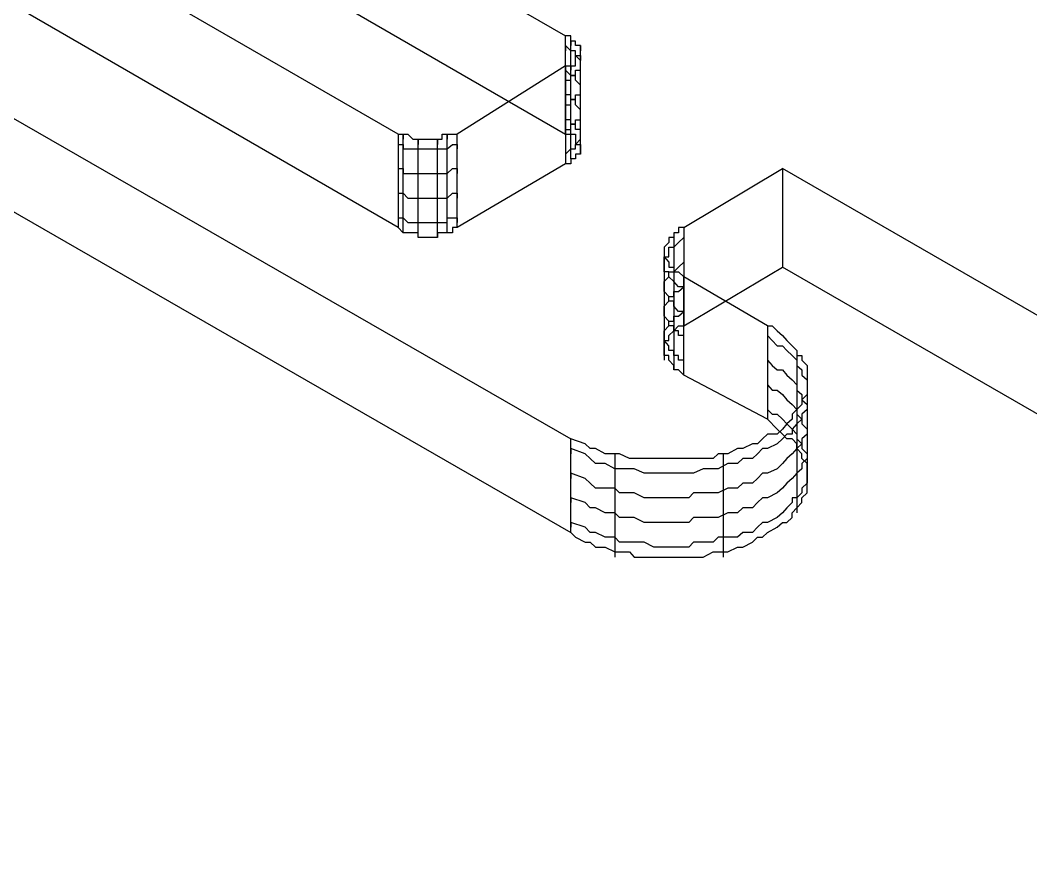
# Model space of a CAD drawing. Header units: millimetres. Extents: x 0 to 2112, y 8 to 1252.
# Drawn here: x 1150.2 to 1204.4, y 297.7 to 343.2 of the extents above; entities that cross this region are included whole.
import ezdxf

# ---------------------------------------------------------------- set-up
doc = ezdxf.new("R2010")
doc.units = ezdxf.units.MM
doc.layers.get('0').update_dxf_attribs({"linetype": 'CONTINUOUS'})

msp = doc.modelspace()

# ---------------------------------------------------------------- linework, layer by layer
at = {"color": 9}
for p, q in [((1100.01, 366.582), (1179.75, 320.762)), ((1100.01, 366.582), (1179.75, 320.762)), ((1137.51, 366.582), (1179.47, 342.363)), ((1137.51, 366.582), (1179.47, 342.363)), ((1100.01, 361.594), (1179.75, 315.747)), ((1100.01, 361.594), (1179.75, 315.747)), ((1170.49, 337.1), (1128.53, 361.319)), ((1170.49, 337.1), (1128.53, 361.319)), ((1137.51, 361.319), (1179.47, 337.1)), ((1137.51, 361.319), (1179.47, 337.1)), ((1170.49, 332.085), (1128.53, 356.33)), ((1170.49, 332.085), (1128.53, 356.33)), ((1179.75, 342.363), (1179.47, 342.363)), ((1179.47, 337.1), (1179.47, 342.363)), ((1179.75, 342.363), (1179.47, 342.363)), ((1179.47, 337.1), (1179.47, 342.363)), ((1179.75, 342.087), (1179.75, 342.363)), ((1179.75, 342.363), (1179.75, 342.363)), ((1179.75, 342.087), (1179.75, 342.363)), ((1179.75, 342.363), (1179.75, 342.363)), ((1180, 342.087), (1179.75, 342.087)), ((1179.75, 337.1), (1179.75, 342.087)), ((1179.75, 342.087), (1179.75, 341.839)), ((1180, 342.087), (1179.75, 342.087)), ((1180, 341.839), (1180, 342.087)), ((1180, 342.087), (1180, 342.087)), ((1180, 342.087), (1180, 342.087)), ((1180, 341.839), (1180, 342.087)), ((1180, 342.087), (1180, 342.087)), ((1180, 342.087), (1180, 342.087)), ((1179.75, 341.563), (1179.47, 341.839)), ((1179.47, 341.839), (1179.47, 341.563)), ((1180, 341.563), (1179.75, 341.563)), ((1179.75, 341.563), (1179.75, 341.563)), ((1179.75, 341.563), (1179.75, 341.563)), ((1180.27, 341.839), (1180, 341.839)), ((1180, 341.839), (1180, 341.839)), ((1180.27, 341.839), (1180, 341.839)), ((1180, 341.839), (1180, 341.839)), ((1180, 341.315), (1180, 341.563)), ((1180.27, 341.563), (1180.27, 341.839)), ((1180.27, 341.839), (1180.27, 341.839)), ((1180.27, 336.549), (1180.27, 341.839)), ((1180.27, 341.839), (1180.27, 341.563)), ((1180.27, 341.563), (1180.27, 341.839)), ((1180.27, 341.839), (1180.27, 341.839)), ((1180.27, 341.315), (1180.27, 341.563)), ((1180.27, 341.563), (1180.27, 341.563)), ((1180.27, 341.563), (1180.27, 341.563)), ((1180.27, 341.315), (1180.27, 341.563)), ((1180.27, 341.563), (1180.27, 341.563)), ((1180.27, 341.563), (1180.27, 341.563)), ((1180, 341.04), (1180, 341.315)), ((1180, 341.315), (1180.27, 341.315)), ((1180.27, 341.04), (1180, 341.315)), ((1180, 341.315), (1180, 341.315)), ((1180, 341.315), (1180, 341.315)), ((1180, 341.315), (1180, 341.315)), ((1180, 341.04), (1180, 341.315)), ((1180, 341.315), (1180.27, 341.315)), ((1180, 340.764), (1180, 341.04)), ((1180, 341.04), (1180, 341.04)), ((1180, 341.04), (1180, 341.04)), ((1180, 340.764), (1180, 341.04)), ((1180, 341.04), (1180, 341.04)), ((1180, 341.04), (1180, 341.04)), ((1180.27, 341.315), (1180.27, 341.315)), ((1180.27, 341.315), (1180.27, 341.315)), ((1180.27, 336.025), (1180.27, 341.315)), ((1180.27, 341.315), (1180.27, 341.04)), ((1180.27, 341.315), (1180.27, 341.315)), ((1180.27, 341.315), (1180.27, 341.315)), ((1180.27, 340.764), (1180.27, 341.04)), ((1180.27, 341.04), (1180.27, 341.04)), ((1180.27, 341.04), (1180.27, 341.04)), ((1179.47, 340.764), (1173.66, 337.1)), ((1179.47, 340.764), (1173.66, 337.1)), ((1179.47, 340.764), (1179.75, 340.764)), ((1179.47, 340.764), (1179.47, 335.503)), ((1179.47, 340.764), (1179.75, 340.764)), ((1179.47, 340.764), (1179.47, 335.503)), ((1179.75, 340.24), (1179.47, 340.516)), ((1179.47, 340.516), (1179.47, 340.24)), ((1179.75, 340.764), (1179.75, 340.764)), ((1179.75, 340.764), (1179.75, 340.764)), ((1179.75, 340.764), (1180, 340.764)), ((1179.75, 335.778), (1179.75, 340.764)), ((1179.75, 340.764), (1179.75, 340.516)), ((1179.75, 340.764), (1179.75, 340.764)), ((1179.75, 340.764), (1179.75, 340.764)), ((1179.75, 340.764), (1180, 340.764)), ((1180, 340.24), (1180, 340.516)), ((1180, 340.516), (1180, 340.516)), ((1180, 340.516), (1180, 340.516)), ((1180, 340.516), (1180.27, 340.516)), ((1180.27, 340.516), (1180.27, 340.764)), ((1180.27, 340.764), (1180.27, 340.764)), ((1180.27, 340.764), (1180.27, 340.764)), ((1180.27, 340.764), (1180.27, 340.764)), ((1179.47, 339.994), (1179.75, 339.994)), ((1180, 340.24), (1179.75, 340.24)), ((1179.75, 340.24), (1179.75, 340.24)), ((1179.75, 340.24), (1179.75, 340.24)), ((1179.75, 339.994), (1179.75, 340.24)), ((1179.75, 340.24), (1179.75, 340.24)), ((1179.75, 340.24), (1180, 340.24)), ((1180, 339.994), (1180, 340.24)), ((1180, 340.24), (1180, 340.24)), ((1180.27, 339.718), (1180, 339.994)), ((1180, 339.994), (1180, 339.994)), ((1180, 339.994), (1180, 339.994)), ((1180, 339.994), (1180, 339.994)), ((1180.27, 339.47), (1180.27, 339.718)), ((1180.27, 339.718), (1180.27, 339.718)), ((1180.27, 339.718), (1180.27, 339.718)), ((1180.27, 339.718), (1180.27, 339.718)), ((1180.27, 339.194), (1180.27, 339.47)), ((1180.27, 339.47), (1180.27, 339.47)), ((1180.27, 339.47), (1180.27, 339.47)), ((1179.75, 339.194), (1179.47, 339.194)), ((1179.47, 339.194), (1179.47, 338.946)), ((1179.75, 338.946), (1179.75, 339.194)), ((1180, 338.946), (1179.75, 338.946)), ((1179.75, 338.946), (1179.75, 338.946)), ((1179.75, 338.671), (1179.75, 338.946)), ((1179.75, 338.946), (1179.75, 338.946)), ((1179.75, 338.946), (1180, 338.946)), ((1180, 338.946), (1180, 339.194)), ((1180, 339.194), (1180, 339.194)), ((1180, 339.194), (1180, 339.194)), ((1180, 339.194), (1180.27, 339.194)), ((1180, 338.671), (1180, 338.946)), ((1180, 338.946), (1180, 338.946)), ((1180, 338.946), (1180, 338.946)), ((1179.47, 338.671), (1179.75, 338.671)), ((1180.27, 338.395), (1180, 338.671)), ((1180, 338.671), (1180, 338.671)), ((1180, 338.671), (1180, 338.671)), ((1180.27, 338.147), (1180.27, 338.395)), ((1180.27, 338.395), (1180.27, 338.395)), ((1180.27, 338.395), (1180.27, 338.395)), ((1180.27, 338.395), (1180.27, 338.395)), ((1179.75, 337.871), (1179.47, 337.871)), ((1179.47, 337.871), (1179.47, 337.624)), ((1179.75, 337.624), (1179.75, 337.871)), ((1180, 337.624), (1179.75, 337.624)), ((1179.75, 337.624), (1179.75, 337.624)), ((1179.75, 337.348), (1179.75, 337.624)), ((1179.75, 337.624), (1179.75, 337.624)), ((1179.75, 337.624), (1180, 337.624)), ((1180, 337.624), (1180, 337.871)), ((1180, 337.871), (1180, 337.871)), ((1180, 337.871), (1180, 337.871)), ((1180, 337.871), (1180.27, 337.871)), ((1180, 337.348), (1180, 337.624)), ((1180, 337.624), (1180, 337.624)), ((1180, 337.624), (1180, 337.624)), ((1180.27, 337.871), (1180.27, 338.147)), ((1180.27, 338.147), (1180.27, 338.147)), ((1180.27, 338.147), (1180.27, 338.147)), ((1170.49, 337.1), (1170.76, 337.1)), ((1170.49, 337.1), (1170.49, 332.085)), ((1170.49, 337.1), (1170.76, 337.1)), ((1170.49, 337.1), (1170.49, 332.085)), ((1170.76, 337.1), (1170.76, 337.1)), ((1170.76, 337.1), (1170.76, 337.1)), ((1170.76, 337.1), (1171.01, 337.1)), ((1170.76, 331.81), (1170.76, 337.1)), ((1170.76, 337.1), (1170.76, 336.824)), ((1170.76, 337.1), (1170.76, 337.1)), ((1170.76, 337.1), (1170.76, 337.1)), ((1170.76, 337.1), (1171.01, 337.1)), ((1171.01, 337.1), (1171.01, 337.1)), ((1171.01, 337.1), (1171.29, 336.824)), ((1171.01, 337.1), (1171.01, 337.1)), ((1171.01, 337.1), (1171.29, 336.824)), ((1172.86, 336.824), (1172.86, 337.1)), ((1172.86, 337.1), (1173.13, 337.1)), ((1172.86, 336.824), (1172.86, 337.1)), ((1172.86, 337.1), (1173.13, 337.1)), ((1173.13, 337.1), (1173.13, 337.1)), ((1173.13, 337.1), (1173.41, 337.1)), ((1173.13, 331.81), (1173.13, 337.1)), ((1173.13, 337.1), (1173.13, 336.824)), ((1173.13, 337.1), (1173.13, 337.1)), ((1173.13, 337.1), (1173.41, 337.1)), ((1173.41, 337.1), (1173.41, 337.1)), ((1173.41, 337.1), (1173.66, 337.1)), ((1173.41, 337.1), (1173.41, 337.1)), ((1173.41, 337.1), (1173.66, 337.1)), ((1173.66, 332.085), (1173.66, 337.1)), ((1173.66, 332.085), (1173.66, 337.1)), ((1179.47, 337.348), (1179.75, 337.348)), ((1179.47, 337.1), (1179.75, 337.1)), ((1179.47, 337.1), (1179.75, 337.1)), ((1179.75, 337.1), (1179.75, 337.1)), ((1179.75, 337.1), (1179.75, 337.1)), ((1179.75, 337.1), (1180, 337.1)), ((1179.75, 337.1), (1179.75, 337.1)), ((1179.75, 337.1), (1179.75, 337.1)), ((1179.75, 337.1), (1180, 337.1)), ((1180.27, 337.348), (1180, 337.348)), ((1180, 337.348), (1180, 337.348)), ((1180, 337.348), (1180, 337.348)), ((1180, 337.1), (1180, 336.824)), ((1180, 337.1), (1180, 336.824)), ((1180.27, 337.1), (1180.27, 337.348)), ((1180.27, 336.824), (1180.27, 337.1)), ((1180.27, 337.1), (1180.27, 337.1)), ((1180.27, 337.1), (1180.27, 337.1)), ((1170.49, 336.549), (1170.76, 336.549)), ((1170.76, 336.549), (1170.76, 336.549)), ((1170.76, 336.549), (1170.76, 336.301)), ((1171.29, 336.824), (1171.29, 336.824)), ((1171.29, 336.824), (1171.56, 336.824)), ((1171.29, 336.824), (1171.29, 336.824)), ((1171.29, 336.824), (1171.56, 336.824)), ((1171.56, 336.824), (1171.56, 336.824)), ((1171.56, 336.824), (1171.81, 336.824)), ((1171.56, 331.563), (1171.56, 336.824)), ((1171.56, 336.824), (1171.56, 336.549)), ((1171.56, 336.824), (1171.56, 336.824)), ((1171.56, 336.824), (1171.81, 336.824)), ((1171.81, 336.824), (1171.81, 336.824)), ((1171.81, 336.824), (1172.09, 336.824)), ((1171.81, 336.824), (1171.81, 336.824)), ((1171.81, 336.824), (1172.09, 336.824)), ((1172.09, 336.824), (1172.09, 336.824)), ((1172.09, 336.824), (1172.34, 336.824)), ((1172.09, 336.824), (1172.09, 336.824)), ((1172.09, 336.824), (1172.34, 336.824)), ((1172.34, 336.824), (1172.34, 336.824)), ((1172.34, 336.824), (1172.61, 336.824)), ((1172.34, 336.824), (1172.34, 336.824)), ((1172.34, 336.824), (1172.61, 336.824)), ((1172.61, 336.824), (1172.61, 336.824)), ((1172.61, 336.824), (1172.86, 336.824)), ((1172.61, 331.563), (1172.61, 336.824)), ((1172.61, 336.824), (1172.61, 336.549)), ((1172.61, 336.824), (1172.61, 336.824)), ((1172.61, 336.824), (1172.86, 336.824)), ((1172.86, 336.824), (1172.86, 336.824)), ((1172.86, 336.824), (1172.86, 336.824)), ((1173.13, 336.301), (1173.41, 336.549)), ((1173.41, 336.549), (1173.41, 336.549)), ((1173.41, 336.549), (1173.66, 336.549)), ((1173.66, 336.549), (1173.66, 336.301)), ((1180, 336.824), (1180, 336.824)), ((1180, 336.824), (1180, 336.824)), ((1180, 336.824), (1180, 336.549)), ((1180, 336.549), (1180.27, 336.824)), ((1180, 336.824), (1180, 336.824)), ((1180, 336.824), (1180, 336.824)), ((1180, 336.824), (1180, 336.549)), ((1180, 336.549), (1180.27, 336.549)), ((1180, 336.301), (1180, 336.549)), ((1180, 336.549), (1180, 336.549)), ((1180, 336.549), (1180, 336.549)), ((1180, 336.549), (1180.27, 336.549)), ((1180.27, 336.824), (1180.27, 336.824)), ((1180.27, 336.824), (1180.27, 336.824)), ((1180.27, 336.824), (1180.27, 336.824)), ((1180.27, 336.549), (1180.27, 336.549)), ((1180.27, 336.549), (1180.27, 336.549)), ((1180.27, 336.549), (1180.27, 336.301)), ((1180.27, 336.549), (1180.27, 336.549)), ((1180.27, 336.549), (1180.27, 336.549)), ((1180.27, 336.549), (1180.27, 336.301)), ((1170.76, 336.301), (1171.01, 336.301)), ((1171.01, 336.301), (1171.01, 336.301)), ((1171.01, 336.301), (1171.29, 336.301)), ((1171.29, 336.301), (1171.29, 336.301)), ((1171.29, 336.301), (1171.56, 336.301)), ((1171.56, 336.301), (1171.56, 336.301)), ((1171.56, 336.301), (1171.81, 336.301)), ((1171.81, 336.301), (1171.81, 336.301)), ((1171.81, 336.301), (1172.09, 336.301)), ((1172.09, 336.301), (1172.09, 336.301)), ((1172.09, 336.301), (1172.34, 336.301)), ((1172.34, 336.301), (1172.34, 336.301)), ((1172.34, 336.301), (1172.61, 336.301)), ((1172.61, 336.301), (1172.61, 336.301)), ((1172.61, 336.301), (1172.86, 336.301)), ((1172.86, 336.301), (1172.86, 336.301)), ((1172.86, 336.301), (1172.86, 336.301)), ((1172.86, 336.301), (1173.13, 336.301)), ((1173.13, 336.301), (1173.13, 336.301)), ((1179.47, 336.025), (1179.75, 336.301)), ((1179.75, 336.301), (1179.75, 336.301)), ((1179.75, 336.301), (1179.75, 336.301)), ((1179.75, 336.301), (1180, 336.301)), ((1180, 336.301), (1180, 336.301)), ((1180.27, 336.025), (1180, 336.025)), ((1180, 336.025), (1180, 336.025)), ((1180, 336.025), (1180, 335.778)), ((1180.27, 336.025), (1180, 336.025)), ((1180, 336.025), (1180, 336.025)), ((1180, 336.025), (1180, 335.778)), ((1180.27, 336.301), (1180.27, 336.301)), ((1180.27, 336.301), (1180.27, 336.301)), ((1180.27, 336.301), (1180.27, 336.301)), ((1180.27, 336.301), (1180.27, 336.025)), ((1180.27, 336.301), (1180.27, 336.301)), ((1180.27, 336.301), (1180.27, 336.301)), ((1180.27, 336.301), (1180.27, 336.301)), ((1180.27, 336.301), (1180.27, 336.025)), ((1179.47, 335.503), (1173.66, 332.085)), ((1179.47, 335.503), (1173.66, 332.085)), ((1179.75, 335.503), (1179.47, 335.503)), ((1179.75, 335.503), (1179.47, 335.503)), ((1180, 335.778), (1179.75, 335.778)), ((1179.75, 335.778), (1179.75, 335.503)), ((1180, 335.778), (1179.75, 335.778)), ((1179.75, 335.778), (1179.75, 335.503)), ((1179.75, 335.503), (1179.75, 335.503)), ((1179.75, 335.503), (1179.75, 335.503)), ((1180, 335.778), (1180, 335.778)), ((1180, 335.778), (1180, 335.778)), ((1180, 335.778), (1180, 335.778)), ((1180, 335.778), (1180, 335.778)), ((1170.49, 335.255), (1170.76, 335.255)), ((1170.76, 335.255), (1170.76, 335.255)), ((1170.76, 335.255), (1170.76, 334.979)), ((1170.76, 334.979), (1171.01, 334.979)), ((1171.01, 334.979), (1171.01, 334.979)), ((1171.01, 334.979), (1171.29, 334.979)), ((1171.29, 334.979), (1171.29, 334.979)), ((1171.29, 334.979), (1171.56, 334.979)), ((1171.56, 334.979), (1171.56, 334.979)), ((1171.56, 334.979), (1171.81, 334.979)), ((1171.81, 334.979), (1171.81, 334.979)), ((1171.81, 334.979), (1172.09, 334.979)), ((1172.09, 334.979), (1172.09, 334.979)), ((1172.09, 334.979), (1172.34, 334.979)), ((1172.34, 334.979), (1172.34, 334.979)), ((1172.34, 334.979), (1172.61, 334.979)), ((1172.61, 334.979), (1172.61, 334.979)), ((1172.61, 334.979), (1172.86, 334.979)), ((1172.86, 334.979), (1172.86, 334.979)), ((1172.86, 334.979), (1172.86, 334.979)), ((1172.86, 334.979), (1173.13, 334.979)), ((1173.13, 334.979), (1173.41, 335.255)), ((1173.13, 334.979), (1173.13, 334.979)), ((1173.41, 335.255), (1173.41, 335.255)), ((1173.41, 335.255), (1173.66, 335.255)), ((1173.66, 335.255), (1173.66, 334.979)), ((1185.81, 332.085), (1191.1, 335.255)), ((1185.81, 332.085), (1191.1, 335.255)), ((1191.1, 335.255), (1191.1, 329.964)), ((1409.67, 209.342), (1191.1, 335.255)), ((1191.1, 335.255), (1191.1, 329.964)), ((1409.67, 209.342), (1191.1, 335.255)), ((1170.49, 333.932), (1170.76, 333.932)), ((1170.76, 333.932), (1170.76, 333.932)), ((1170.76, 333.932), (1170.76, 333.932)), ((1170.76, 333.932), (1171.01, 333.656)), ((1173.13, 333.656), (1173.41, 333.932)), ((1173.41, 333.932), (1173.41, 333.932)), ((1173.41, 333.932), (1173.66, 333.932)), ((1173.66, 333.932), (1173.66, 333.656)), ((1171.01, 333.656), (1171.01, 333.656)), ((1171.01, 333.656), (1171.29, 333.656)), ((1171.29, 333.656), (1171.29, 333.656)), ((1171.29, 333.656), (1171.56, 333.656)), ((1171.56, 333.656), (1171.56, 333.656)), ((1171.56, 333.656), (1171.81, 333.656)), ((1171.81, 333.656), (1171.81, 333.656)), ((1171.81, 333.656), (1172.09, 333.656)), ((1172.09, 333.656), (1172.09, 333.656)), ((1172.09, 333.656), (1172.34, 333.656)), ((1172.34, 333.656), (1172.34, 333.656)), ((1172.34, 333.656), (1172.61, 333.656)), ((1172.61, 333.656), (1172.61, 333.656)), ((1172.61, 333.656), (1172.86, 333.656)), ((1172.86, 333.656), (1172.86, 333.656)), ((1172.86, 333.656), (1172.86, 333.656)), ((1172.86, 333.656), (1173.13, 333.656)), ((1173.13, 333.656), (1173.13, 333.656)), ((1170.49, 332.609), (1170.76, 332.609)), ((1170.76, 332.609), (1170.76, 332.609)), ((1170.76, 332.609), (1170.76, 332.609)), ((1170.76, 332.609), (1171.01, 332.361)), ((1171.01, 332.361), (1171.01, 332.361)), ((1171.01, 332.361), (1171.29, 332.361)), ((1171.29, 332.361), (1171.29, 332.361)), ((1171.29, 332.361), (1171.56, 332.361)), ((1171.56, 332.361), (1171.56, 332.361)), ((1171.56, 332.361), (1171.81, 332.361)), ((1171.81, 332.361), (1171.81, 332.361)), ((1171.81, 332.361), (1172.09, 332.361)), ((1172.09, 332.361), (1172.09, 332.361)), ((1172.09, 332.361), (1172.34, 332.361)), ((1172.34, 332.361), (1172.34, 332.361)), ((1172.34, 332.361), (1172.61, 332.361)), ((1172.61, 332.361), (1172.61, 332.361)), ((1172.61, 332.361), (1172.86, 332.361)), ((1172.86, 332.361), (1172.86, 332.361)), ((1172.86, 332.361), (1172.86, 332.361)), ((1172.86, 332.361), (1173.13, 332.361)), ((1173.13, 332.361), (1173.13, 332.609)), ((1173.13, 332.609), (1173.41, 332.609)), ((1173.41, 332.609), (1173.41, 332.609)), ((1173.41, 332.609), (1173.66, 332.609)), ((1173.66, 332.609), (1173.66, 332.361)), ((1170.76, 331.81), (1170.49, 332.085)), ((1170.76, 331.81), (1170.49, 332.085)), ((1171.01, 331.81), (1170.76, 331.81)), ((1170.76, 331.81), (1170.76, 331.81)), ((1171.01, 331.81), (1170.76, 331.81)), ((1170.76, 331.81), (1170.76, 331.81)), ((1171.29, 331.81), (1171.01, 331.81)), ((1171.01, 331.81), (1171.01, 331.81)), ((1171.01, 331.81), (1171.01, 331.81)), ((1171.29, 331.81), (1171.01, 331.81)), ((1171.01, 331.81), (1171.01, 331.81)), ((1171.01, 331.81), (1171.01, 331.81)), ((1171.56, 331.81), (1171.29, 331.81)), ((1171.29, 331.81), (1171.29, 331.81)), ((1171.56, 331.81), (1171.29, 331.81)), ((1171.29, 331.81), (1171.29, 331.81)), ((1171.56, 331.563), (1171.56, 331.81)), ((1171.56, 331.563), (1171.56, 331.81)), ((1172.86, 331.81), (1172.61, 331.81)), ((1172.61, 331.81), (1172.61, 331.563)), ((1172.86, 331.81), (1172.61, 331.81)), ((1172.61, 331.81), (1172.61, 331.563)), ((1173.13, 331.81), (1172.86, 331.81)), ((1172.86, 331.81), (1172.86, 331.81)), ((1173.13, 331.81), (1172.86, 331.81)), ((1172.86, 331.81), (1172.86, 331.81)), ((1173.41, 331.81), (1173.13, 331.81)), ((1173.13, 331.81), (1173.13, 331.81)), ((1173.13, 331.81), (1173.13, 331.81)), ((1173.41, 331.81), (1173.13, 331.81)), ((1173.13, 331.81), (1173.13, 331.81)), ((1173.13, 331.81), (1173.13, 331.81)), ((1173.66, 332.085), (1173.41, 332.085)), ((1173.41, 332.085), (1173.41, 331.81)), ((1173.66, 332.085), (1173.41, 332.085)), ((1173.41, 332.085), (1173.41, 331.81)), ((1185.28, 331.81), (1185.28, 326.548)), ((1185.53, 331.81), (1185.28, 331.81)), ((1185.28, 331.81), (1185.28, 331.81)), ((1185.28, 331.81), (1185.28, 331.563)), ((1185.53, 331.81), (1185.28, 331.81)), ((1185.28, 331.81), (1185.28, 331.81)), ((1185.28, 331.81), (1185.28, 331.563)), ((1185.81, 332.085), (1185.53, 332.085)), ((1185.53, 332.085), (1185.53, 331.81)), ((1185.81, 332.085), (1185.53, 332.085)), ((1185.53, 332.085), (1185.53, 331.81)), ((1185.81, 332.085), (1185.81, 326.824)), ((1185.81, 332.085), (1185.81, 326.824)), ((1171.81, 331.563), (1171.56, 331.563)), ((1171.81, 331.563), (1171.56, 331.563)), ((1172.09, 331.563), (1171.81, 331.563)), ((1171.81, 331.563), (1171.81, 331.563)), ((1172.09, 331.563), (1171.81, 331.563)), ((1171.81, 331.563), (1171.81, 331.563)), ((1172.34, 331.563), (1172.09, 331.563)), ((1172.09, 331.563), (1172.09, 331.563)), ((1172.34, 331.563), (1172.09, 331.563)), ((1172.09, 331.563), (1172.09, 331.563)), ((1172.61, 331.563), (1172.34, 331.563)), ((1172.34, 331.563), (1172.34, 331.563)), ((1172.61, 331.563), (1172.34, 331.563)), ((1172.34, 331.563), (1172.34, 331.563)), ((1185.01, 331.287), (1184.76, 331.039)), ((1185.01, 331.287), (1184.76, 331.039)), ((1185.28, 331.563), (1185.01, 331.563)), ((1185.01, 331.563), (1185.01, 331.563)), ((1185.01, 331.563), (1185.01, 331.287)), ((1185.28, 331.563), (1185.01, 331.563)), ((1185.01, 331.563), (1185.01, 331.563)), ((1185.01, 331.563), (1185.01, 331.287)), ((1185.01, 331.287), (1185.01, 331.287)), ((1185.01, 331.287), (1185.01, 331.287)), ((1185.28, 331.039), (1185.53, 331.287)), ((1185.53, 331.287), (1185.81, 331.563)), ((1185.53, 331.287), (1185.53, 331.287)), ((1185.81, 331.563), (1185.81, 331.287)), ((1184.76, 331.039), (1184.76, 326.025)), ((1184.76, 331.039), (1184.76, 331.039)), ((1184.76, 331.039), (1184.76, 330.764)), ((1184.76, 331.039), (1184.76, 331.039)), ((1184.76, 331.039), (1184.76, 330.764)), ((1184.76, 330.764), (1184.76, 330.764)), ((1184.76, 330.764), (1184.76, 330.764)), ((1184.76, 330.764), (1184.76, 330.516)), ((1184.76, 330.764), (1184.76, 330.764)), ((1184.76, 330.764), (1184.76, 330.764)), ((1184.76, 330.764), (1184.76, 330.516)), ((1185.01, 330.764), (1185.01, 331.039)), ((1185.01, 331.039), (1185.28, 331.039)), ((1185.01, 330.516), (1185.01, 330.764)), ((1185.01, 330.764), (1185.01, 330.764)), ((1185.28, 331.039), (1185.28, 331.039)), ((1184.76, 330.516), (1184.76, 325.225)), ((1184.76, 330.24), (1184.76, 330.516)), ((1184.76, 330.516), (1184.76, 330.516)), ((1184.76, 330.516), (1185.01, 330.516)), ((1184.76, 330.516), (1184.76, 330.516)), ((1184.76, 330.516), (1185.01, 330.24)), ((1184.76, 330.516), (1184.76, 330.516)), ((1184.76, 330.516), (1185.01, 330.24)), ((1184.76, 329.964), (1184.76, 330.24)), ((1184.76, 330.24), (1184.76, 330.24)), ((1185.01, 330.24), (1185.01, 330.24)), ((1185.01, 330.24), (1185.01, 330.24)), ((1185.01, 330.24), (1185.01, 329.964)), ((1185.01, 330.24), (1185.01, 330.24)), ((1185.01, 330.24), (1185.01, 330.24)), ((1185.01, 330.24), (1185.01, 329.964)), ((1185.53, 329.964), (1185.81, 330.24)), ((1185.81, 330.24), (1185.81, 329.964)), ((1184.76, 329.716), (1184.76, 329.964)), ((1184.76, 329.964), (1184.76, 329.964)), ((1185.01, 329.716), (1184.76, 329.716)), ((1185.01, 329.964), (1185.28, 329.964)), ((1185.01, 329.964), (1185.28, 329.964)), ((1185.01, 329.441), (1185.01, 329.716)), ((1185.01, 329.716), (1185.01, 329.716)), ((1185.01, 329.441), (1185.01, 329.716)), ((1185.01, 329.716), (1185.28, 329.716)), ((1185.28, 329.716), (1185.53, 329.964)), ((1185.28, 329.964), (1185.28, 329.716)), ((1185.28, 329.964), (1185.28, 329.716)), ((1185.28, 329.716), (1185.28, 324.702)), ((1185.28, 329.716), (1185.28, 329.716)), ((1185.28, 329.716), (1185.53, 329.716)), ((1185.28, 329.716), (1185.53, 329.716)), ((1185.53, 329.964), (1185.53, 329.964)), ((1185.53, 329.716), (1185.53, 329.716)), ((1185.53, 329.716), (1185.81, 329.441)), ((1185.53, 329.716), (1185.53, 329.716)), ((1185.53, 329.716), (1185.81, 329.441)), ((1185.81, 326.824), (1191.1, 329.964)), ((1185.81, 326.824), (1191.1, 329.964)), ((1409.67, 204.052), (1191.1, 329.964)), ((1409.67, 204.052), (1191.1, 329.964)), ((1184.76, 329.193), (1185.01, 329.441)), ((1184.76, 328.917), (1184.76, 329.193)), ((1184.76, 329.193), (1184.76, 329.193)), ((1185.28, 329.193), (1185.01, 329.441)), ((1185.01, 329.441), (1185.01, 329.441)), ((1185.01, 329.441), (1185.01, 329.441)), ((1185.01, 329.441), (1185.01, 329.441)), ((1185.53, 328.917), (1185.28, 329.193)), ((1185.28, 329.193), (1185.28, 329.193)), ((1185.28, 329.193), (1185.28, 329.193)), ((1185.81, 324.178), (1185.81, 329.441)), ((1190.3, 326.824), (1185.81, 329.441)), ((1185.81, 324.178), (1185.81, 329.441)), ((1190.3, 326.824), (1185.81, 329.441)), ((1184.76, 328.669), (1184.76, 328.917)), ((1184.76, 328.917), (1184.76, 328.917)), ((1185.01, 328.393), (1184.76, 328.669)), ((1184.76, 328.669), (1184.76, 328.669)), ((1184.76, 328.669), (1184.76, 328.669)), ((1185.28, 328.393), (1185.28, 328.669)), ((1185.28, 328.669), (1185.53, 328.669)), ((1185.81, 328.917), (1185.53, 328.917)), ((1185.53, 328.917), (1185.53, 328.917)), ((1185.53, 328.669), (1185.81, 328.917)), ((1185.53, 328.669), (1185.53, 328.669)), ((1185.81, 328.917), (1185.81, 328.669)), ((1184.76, 327.87), (1185.01, 328.145)), ((1184.76, 327.594), (1184.76, 327.87)), ((1184.76, 327.87), (1184.76, 327.87)), ((1185.01, 328.145), (1185.01, 328.393)), ((1185.01, 328.393), (1185.01, 328.393)), ((1185.01, 328.145), (1185.01, 328.393)), ((1185.01, 328.393), (1185.28, 328.393)), ((1185.28, 328.145), (1185.01, 328.145)), ((1185.01, 328.145), (1185.01, 328.145)), ((1185.01, 328.145), (1185.01, 328.145)), ((1185.01, 328.145), (1185.01, 328.145)), ((1185.28, 327.87), (1185.28, 328.145)), ((1185.53, 327.594), (1185.28, 327.87)), ((1185.28, 327.87), (1185.28, 327.87)), ((1184.76, 327.346), (1184.76, 327.594)), ((1184.76, 327.594), (1184.76, 327.594)), ((1185.01, 327.072), (1184.76, 327.346)), ((1184.76, 327.346), (1184.76, 327.346)), ((1184.76, 327.346), (1184.76, 327.346)), ((1185.28, 327.072), (1185.28, 327.346)), ((1185.28, 327.346), (1185.53, 327.346)), ((1185.81, 327.594), (1185.53, 327.594)), ((1185.53, 327.594), (1185.53, 327.594)), ((1185.53, 327.346), (1185.81, 327.594)), ((1185.53, 327.346), (1185.53, 327.346)), ((1185.81, 327.594), (1185.81, 327.346)), ((1184.76, 326.548), (1185.01, 326.824)), ((1185.01, 326.824), (1185.01, 327.072)), ((1185.01, 327.072), (1185.01, 327.072)), ((1185.01, 326.824), (1185.01, 327.072)), ((1185.01, 327.072), (1185.28, 327.072)), ((1185.28, 326.824), (1185.01, 326.824)), ((1185.01, 326.824), (1185.01, 326.824)), ((1185.01, 326.824), (1185.01, 326.824)), ((1185.01, 326.824), (1185.01, 326.824)), ((1185.28, 326.548), (1185.53, 326.824)), ((1185.28, 326.548), (1185.28, 326.824)), ((1185.28, 326.548), (1185.53, 326.824)), ((1185.53, 326.824), (1185.53, 326.824)), ((1185.53, 326.824), (1185.81, 326.824)), ((1185.53, 326.824), (1185.53, 326.824)), ((1185.53, 326.824), (1185.81, 326.824)), ((1190.3, 326.824), (1190.3, 321.809)), ((1190.3, 326.824), (1190.3, 321.809)), ((1190.3, 326.824), (1190.55, 326.824)), ((1190.3, 326.824), (1190.55, 326.824)), ((1190.55, 326.824), (1190.82, 326.548)), ((1190.55, 326.824), (1190.82, 326.548)), ((1184.76, 326.3), (1184.76, 326.548)), ((1184.76, 326.548), (1184.76, 326.548)), ((1184.76, 326.025), (1184.76, 326.3)), ((1184.76, 326.3), (1184.76, 326.3)), ((1184.76, 326.3), (1184.76, 326.3)), ((1185.01, 326.3), (1185.28, 326.548)), ((1185.01, 326.3), (1185.28, 326.548)), ((1185.01, 326.025), (1185.01, 326.3)), ((1185.01, 326.3), (1185.01, 326.3)), ((1185.01, 326.3), (1185.01, 326.3)), ((1185.01, 326.025), (1185.01, 326.3)), ((1185.01, 326.3), (1185.01, 326.3)), ((1185.01, 326.3), (1185.01, 326.3)), ((1185.28, 326.548), (1185.28, 326.548)), ((1185.28, 326.548), (1185.28, 326.3)), ((1185.53, 326.548), (1185.28, 326.548)), ((1185.28, 326.548), (1185.28, 326.548)), ((1185.28, 326.548), (1185.28, 326.548)), ((1185.53, 326.3), (1185.53, 326.548)), ((1185.81, 326.3), (1185.53, 326.3)), ((1190.3, 326.3), (1190.55, 326.025)), ((1190.82, 326.548), (1191.1, 326.3)), ((1190.82, 326.548), (1191.1, 326.3)), ((1191.1, 326.3), (1191.34, 326.025)), ((1191.1, 326.3), (1191.34, 326.025)), ((1184.76, 325.749), (1184.76, 326.025)), ((1184.76, 326.025), (1185.01, 326.025)), ((1184.76, 326.025), (1184.76, 325.749)), ((1185.01, 325.749), (1184.76, 326.025)), ((1184.76, 326.025), (1184.76, 326.025)), ((1184.76, 325.749), (1184.76, 326.025)), ((1184.76, 326.025), (1185.01, 326.025)), ((1184.76, 325.501), (1184.76, 325.749)), ((1184.76, 325.749), (1184.76, 325.749)), ((1184.76, 325.749), (1184.76, 325.749)), ((1184.76, 325.501), (1184.76, 325.749)), ((1184.76, 325.749), (1184.76, 325.749)), ((1184.76, 325.749), (1184.76, 325.749)), ((1185.01, 325.501), (1185.01, 325.749)), ((1185.01, 325.749), (1185.01, 325.749)), ((1190.55, 326.025), (1190.82, 325.749)), ((1190.82, 325.749), (1191.1, 325.749)), ((1191.1, 325.749), (1191.34, 325.501)), ((1191.34, 326.025), (1191.62, 325.749)), ((1191.34, 326.025), (1191.62, 325.749)), ((1191.62, 325.749), (1191.87, 325.501)), ((1191.62, 325.749), (1191.87, 325.501)), ((1184.76, 325.225), (1184.76, 325.501)), ((1184.76, 325.501), (1184.76, 325.501)), ((1184.76, 325.225), (1184.76, 325.501)), ((1184.76, 325.501), (1184.76, 325.501)), ((1185.01, 325.225), (1184.76, 325.225)), ((1184.76, 325.225), (1184.76, 324.977)), ((1185.01, 325.225), (1184.76, 325.225)), ((1185.28, 325.501), (1185.01, 325.501)), ((1185.01, 325.501), (1185.01, 325.501)), ((1185.01, 324.977), (1185.01, 325.225)), ((1185.01, 324.977), (1185.01, 325.225)), ((1185.28, 325.225), (1185.28, 325.501)), ((1185.53, 325.225), (1185.28, 325.225)), ((1185.28, 325.225), (1185.28, 325.225)), ((1185.53, 324.977), (1185.53, 325.225)), ((1191.34, 325.501), (1191.62, 325.225)), ((1191.62, 325.225), (1191.87, 324.977)), ((1191.87, 325.501), (1191.87, 320.238)), ((1191.87, 325.501), (1191.87, 325.225)), ((1191.87, 325.501), (1191.87, 325.225)), ((1191.87, 325.225), (1192.15, 325.225)), ((1191.87, 325.225), (1192.15, 325.225)), ((1192.15, 325.225), (1192.15, 324.977)), ((1192.15, 325.225), (1192.15, 324.977)), ((1185.28, 324.702), (1185.01, 324.977)), ((1185.01, 324.977), (1185.01, 324.977)), ((1185.01, 324.977), (1185.01, 324.977)), ((1185.28, 324.702), (1185.01, 324.977)), ((1185.01, 324.977), (1185.01, 324.977)), ((1185.01, 324.977), (1185.01, 324.977)), ((1185.28, 324.454), (1185.28, 324.702)), ((1185.28, 324.702), (1185.28, 324.702)), ((1185.28, 324.702), (1185.28, 324.454)), ((1185.28, 324.454), (1185.28, 324.702)), ((1185.28, 324.702), (1185.28, 324.702)), ((1185.81, 324.977), (1185.53, 324.977)), ((1190.3, 324.977), (1190.55, 324.702)), ((1190.55, 324.702), (1190.82, 324.454)), ((1191.87, 324.977), (1191.87, 324.702)), ((1191.87, 324.702), (1192.15, 324.454)), ((1192.15, 324.977), (1192.42, 324.702)), ((1192.15, 324.977), (1192.42, 324.702)), ((1192.42, 324.702), (1192.42, 324.454)), ((1192.42, 324.702), (1192.42, 324.454)), ((1185.53, 324.454), (1185.28, 324.454)), ((1185.53, 324.454), (1185.28, 324.454)), ((1185.81, 324.178), (1185.53, 324.454)), ((1185.53, 324.454), (1185.53, 324.454)), ((1185.81, 324.178), (1185.53, 324.454)), ((1185.53, 324.454), (1185.53, 324.454)), ((1190.3, 321.809), (1185.81, 324.178)), ((1190.3, 321.809), (1185.81, 324.178)), ((1190.82, 324.454), (1191.1, 324.454)), ((1191.1, 324.454), (1191.34, 324.178)), ((1191.34, 324.178), (1191.62, 323.93)), ((1192.15, 324.454), (1192.15, 324.178)), ((1192.15, 324.178), (1192.42, 323.93)), ((1192.42, 324.454), (1192.42, 324.178)), ((1192.42, 324.454), (1192.42, 324.178)), ((1192.42, 324.178), (1192.42, 323.93)), ((1192.42, 324.178), (1192.42, 323.93)), ((1190.3, 323.654), (1190.55, 323.379)), ((1191.62, 323.93), (1191.87, 323.654)), ((1191.87, 323.654), (1191.87, 323.379)), ((1192.42, 323.93), (1192.42, 323.654)), ((1192.42, 323.93), (1192.42, 323.654)), ((1192.42, 323.93), (1192.42, 323.654)), ((1192.42, 323.654), (1192.42, 323.379)), ((1192.42, 323.654), (1192.42, 323.379)), ((1192.42, 323.654), (1192.42, 323.379)), ((1190.55, 323.379), (1190.82, 323.379)), ((1190.82, 323.379), (1191.1, 323.131)), ((1191.1, 323.131), (1191.34, 322.857)), ((1191.87, 323.379), (1192.15, 323.131)), ((1192.15, 323.131), (1192.15, 322.857)), ((1192.42, 323.131), (1192.15, 322.857)), ((1192.42, 323.131), (1192.15, 322.857)), ((1192.42, 323.379), (1192.42, 323.131)), ((1192.42, 323.379), (1192.42, 323.131)), ((1192.42, 323.379), (1192.42, 323.131)), ((1192.42, 323.131), (1192.42, 322.857)), ((1191.34, 322.857), (1191.62, 322.608)), ((1191.62, 322.608), (1191.87, 322.333)), ((1192.15, 322.608), (1191.87, 322.333)), ((1192.15, 322.608), (1191.87, 322.333)), ((1192.15, 322.857), (1192.42, 322.608)), ((1192.15, 322.857), (1192.15, 322.608)), ((1192.15, 322.857), (1192.15, 322.608)), ((1192.42, 322.857), (1192.42, 322.608)), ((1192.42, 322.608), (1192.42, 322.333)), ((1192.42, 322.608), (1192.42, 322.333)), ((1190.3, 322.333), (1190.55, 322.085)), ((1190.55, 322.085), (1190.82, 322.085)), ((1190.82, 322.085), (1191.1, 321.809)), ((1191.87, 322.333), (1191.62, 322.085)), ((1191.87, 322.333), (1191.62, 322.085)), ((1191.62, 322.085), (1191.62, 321.809)), ((1191.62, 322.085), (1191.62, 321.809)), ((1191.87, 322.333), (1191.87, 317.07)), ((1191.87, 322.333), (1191.87, 322.085)), ((1191.87, 322.085), (1192.15, 321.809)), ((1192.42, 322.333), (1192.15, 322.085)), ((1192.15, 322.085), (1192.15, 321.809)), ((1192.42, 322.333), (1192.42, 322.085)), ((1192.42, 322.085), (1192.42, 321.809)), ((1190.82, 321.285), (1190.3, 321.809)), ((1190.82, 321.285), (1190.3, 321.809)), ((1191.1, 321.809), (1191.34, 321.561)), ((1191.34, 321.561), (1191.1, 321.285)), ((1191.34, 321.561), (1191.1, 321.285)), ((1191.62, 321.809), (1191.34, 321.561)), ((1191.62, 321.809), (1191.34, 321.561)), ((1191.34, 321.561), (1191.62, 321.285)), ((1191.87, 321.561), (1191.62, 321.285)), ((1192.15, 321.809), (1191.87, 321.561)), ((1192.15, 321.809), (1192.15, 321.561)), ((1192.15, 321.561), (1192.42, 321.285)), ((1192.42, 321.809), (1192.42, 321.561)), ((1192.42, 321.561), (1192.42, 321.285)), ((1190.3, 321.01), (1190.03, 320.762)), ((1190.3, 321.01), (1190.03, 320.762)), ((1190.82, 321.01), (1190.3, 321.01)), ((1190.82, 321.01), (1190.3, 321.01)), ((1191.1, 321.01), (1190.82, 321.285)), ((1191.1, 321.285), (1190.82, 321.01)), ((1191.1, 321.01), (1190.82, 321.285)), ((1191.1, 321.285), (1190.82, 321.01)), ((1191.34, 320.762), (1191.1, 321.01)), ((1191.34, 321.01), (1191.1, 320.762)), ((1191.34, 320.762), (1191.1, 321.01)), ((1191.62, 321.01), (1191.34, 321.01)), ((1191.62, 321.285), (1191.62, 321.01)), ((1191.62, 321.285), (1191.87, 321.01)), ((1191.87, 321.01), (1191.87, 320.762)), ((1192.42, 321.01), (1192.15, 320.762)), ((1192.42, 321.285), (1192.42, 321.01)), ((1192.42, 321.285), (1192.42, 321.01)), ((1192.42, 321.01), (1192.42, 320.762)), ((1180.52, 320.486), (1179.75, 320.762)), ((1179.75, 315.747), (1179.75, 320.762)), ((1179.75, 315.747), (1179.75, 320.762)), ((1180.52, 320.486), (1179.75, 320.762)), ((1180.79, 320.238), (1180.52, 320.486)), ((1180.79, 320.238), (1180.52, 320.486)), ((1189.5, 320.486), (1188.98, 320.238)), ((1189.5, 320.486), (1188.98, 320.238)), ((1189.77, 320.486), (1189.5, 320.486)), ((1189.77, 320.486), (1189.5, 320.486)), ((1190.03, 320.762), (1189.77, 320.486)), ((1190.03, 320.762), (1189.77, 320.486)), ((1190.82, 320.486), (1190.3, 320.238)), ((1191.1, 320.762), (1190.82, 320.486)), ((1191.62, 320.762), (1191.34, 320.762)), ((1191.62, 320.762), (1191.34, 320.762)), ((1191.87, 320.486), (1191.62, 320.762)), ((1191.87, 320.486), (1191.62, 320.762)), ((1191.87, 320.762), (1192.15, 320.486)), ((1191.87, 320.238), (1191.87, 320.486)), ((1192.15, 320.486), (1191.87, 320.238)), ((1191.87, 320.238), (1191.87, 320.486)), ((1192.15, 320.762), (1192.15, 320.486)), ((1192.15, 320.486), (1192.15, 320.238)), ((1192.42, 320.762), (1192.42, 320.486)), ((1192.42, 320.486), (1192.42, 320.238)), ((1180.52, 319.962), (1179.75, 320.238)), ((1179.75, 320.238), (1179.75, 319.962)), ((1180.79, 319.714), (1180.52, 319.962)), ((1181.07, 320.238), (1180.79, 320.238)), ((1181.07, 320.238), (1180.79, 320.238)), ((1181.59, 319.962), (1181.07, 320.238)), ((1181.59, 319.962), (1181.07, 320.238)), ((1182.12, 319.962), (1181.59, 319.962)), ((1182.12, 319.962), (1181.59, 319.962)), ((1182.12, 319.962), (1182.12, 314.7)), ((1182.36, 319.962), (1182.12, 319.962)), ((1182.36, 319.962), (1182.12, 319.962)), ((1182.91, 319.714), (1182.36, 319.962)), ((1182.91, 319.714), (1182.36, 319.962)), ((1187.65, 319.962), (1187.38, 319.714)), ((1187.65, 319.962), (1187.38, 319.714)), ((1188.18, 319.962), (1187.65, 319.962)), ((1188.18, 319.962), (1187.65, 319.962)), ((1187.93, 319.962), (1187.93, 314.7)), ((1188.7, 320.238), (1188.18, 319.962)), ((1188.7, 320.238), (1188.18, 319.962)), ((1188.98, 320.238), (1188.7, 320.238)), ((1188.98, 320.238), (1188.7, 320.238)), ((1189.77, 319.962), (1189.5, 319.714)), ((1190.03, 320.238), (1189.77, 319.962)), ((1190.3, 320.238), (1190.03, 320.238)), ((1191.62, 319.962), (1191.34, 319.714)), ((1191.87, 320.238), (1191.62, 319.962)), ((1191.62, 319.962), (1191.62, 319.962)), ((1192.15, 319.962), (1191.87, 320.238)), ((1191.87, 320.238), (1191.87, 319.962)), ((1192.15, 319.962), (1191.87, 320.238)), ((1192.15, 320.238), (1192.42, 319.962)), ((1192.15, 319.714), (1192.15, 319.962)), ((1192.15, 319.714), (1192.15, 319.962)), ((1192.42, 320.238), (1192.42, 319.962)), ((1192.42, 319.962), (1192.42, 319.714)), ((1192.42, 319.962), (1192.42, 319.714)), ((1181.07, 319.439), (1180.79, 319.714)), ((1181.59, 319.439), (1181.07, 319.439)), ((1182.12, 319.163), (1181.59, 319.439)), ((1183.16, 319.714), (1182.91, 319.714)), ((1183.16, 319.714), (1182.91, 319.714)), ((1183.69, 319.714), (1183.16, 319.714)), ((1183.69, 319.714), (1183.16, 319.714)), ((1184.21, 319.714), (1183.69, 319.714)), ((1184.21, 319.714), (1183.69, 319.714)), ((1184.76, 319.714), (1184.21, 319.714)), ((1184.76, 319.714), (1184.21, 319.714)), ((1185.01, 319.714), (1184.76, 319.714)), ((1185.01, 319.714), (1184.76, 319.714)), ((1185.53, 319.714), (1185.01, 319.714)), ((1185.53, 319.714), (1185.01, 319.714)), ((1186.08, 319.714), (1185.53, 319.714)), ((1186.08, 319.714), (1185.53, 319.714)), ((1186.33, 319.714), (1186.08, 319.714)), ((1186.33, 319.714), (1186.08, 319.714)), ((1186.85, 319.714), (1186.33, 319.714)), ((1186.85, 319.714), (1186.33, 319.714)), ((1187.38, 319.714), (1186.85, 319.714)), ((1187.38, 319.714), (1186.85, 319.714)), ((1188.18, 319.439), (1187.65, 319.163)), ((1188.7, 319.439), (1188.18, 319.439)), ((1188.98, 319.714), (1188.7, 319.439)), ((1189.5, 319.714), (1188.98, 319.714)), ((1191.1, 319.439), (1190.82, 319.163)), ((1191.34, 319.714), (1191.1, 319.439)), ((1192.42, 319.439), (1192.15, 319.714)), ((1192.42, 319.714), (1192.15, 319.439)), ((1192.42, 319.439), (1192.15, 319.714)), ((1192.15, 319.439), (1192.15, 319.163)), ((1192.42, 319.714), (1192.42, 319.439)), ((1192.42, 319.163), (1192.42, 319.439)), ((1192.42, 319.439), (1192.42, 319.163)), ((1192.42, 319.163), (1192.42, 319.439)), ((1180.52, 318.641), (1179.75, 318.915)), ((1179.75, 318.915), (1179.75, 318.641)), ((1182.36, 319.163), (1182.12, 319.163)), ((1182.91, 319.163), (1182.36, 319.163)), ((1183.16, 319.163), (1182.91, 319.163)), ((1183.69, 318.915), (1183.16, 319.163)), ((1184.21, 318.915), (1183.69, 318.915)), ((1184.76, 318.915), (1184.21, 318.915)), ((1185.01, 318.915), (1184.76, 318.915)), ((1185.53, 318.915), (1185.01, 318.915)), ((1186.08, 318.915), (1185.53, 318.915)), ((1186.33, 318.915), (1186.08, 318.915)), ((1186.85, 319.163), (1186.33, 318.915)), ((1187.38, 319.163), (1186.85, 319.163)), ((1187.65, 319.163), (1187.38, 319.163)), ((1190.03, 318.915), (1189.77, 318.641)), ((1190.3, 318.915), (1190.03, 318.915)), ((1190.82, 319.163), (1190.3, 318.915)), ((1191.87, 318.915), (1191.62, 318.641)), ((1192.15, 319.163), (1191.87, 318.915)), ((1192.42, 318.915), (1192.42, 319.163)), ((1192.42, 319.163), (1192.42, 318.915)), ((1192.42, 318.915), (1192.42, 319.163)), ((1192.42, 318.641), (1192.42, 318.915)), ((1192.42, 318.915), (1192.42, 318.641)), ((1192.42, 318.641), (1192.42, 318.915)), ((1180.79, 318.393), (1180.52, 318.641)), ((1181.07, 318.117), (1180.79, 318.393)), ((1181.59, 318.117), (1181.07, 318.117)), ((1182.12, 318.117), (1181.59, 318.117)), ((1182.36, 317.869), (1182.12, 318.117)), ((1188.18, 318.117), (1187.65, 317.869)), ((1188.7, 318.117), (1188.18, 318.117)), ((1188.98, 318.393), (1188.7, 318.117)), ((1189.5, 318.393), (1188.98, 318.393)), ((1189.77, 318.641), (1189.5, 318.393)), ((1191.1, 318.117), (1190.82, 317.869)), ((1191.34, 318.393), (1191.1, 318.117)), ((1191.62, 318.641), (1191.34, 318.393)), ((1191.62, 318.641), (1191.62, 318.641)), ((1192.42, 318.393), (1192.15, 318.117)), ((1192.15, 318.117), (1192.15, 317.869)), ((1192.42, 318.393), (1192.42, 318.641)), ((1192.42, 318.641), (1192.42, 318.393)), ((1192.42, 318.393), (1192.42, 318.641)), ((1192.42, 318.117), (1192.42, 318.393)), ((1192.42, 318.117), (1192.42, 318.393)), ((1192.42, 317.869), (1192.42, 318.117)), ((1192.42, 317.869), (1192.42, 318.117)), ((1180.52, 317.346), (1179.75, 317.594)), ((1179.75, 317.594), (1179.75, 317.346)), ((1182.91, 317.869), (1182.36, 317.869)), ((1183.16, 317.869), (1182.91, 317.869)), ((1183.69, 317.594), (1183.16, 317.869)), ((1184.21, 317.594), (1183.69, 317.594)), ((1184.76, 317.594), (1184.21, 317.594)), ((1185.01, 317.594), (1184.76, 317.594)), ((1185.53, 317.594), (1185.01, 317.594)), ((1186.08, 317.594), (1185.53, 317.594)), ((1186.33, 317.869), (1186.08, 317.594)), ((1186.85, 317.869), (1186.33, 317.869)), ((1187.38, 317.869), (1186.85, 317.869)), ((1187.65, 317.869), (1187.38, 317.869)), ((1190.03, 317.594), (1189.77, 317.346)), ((1190.3, 317.594), (1190.03, 317.594)), ((1190.82, 317.869), (1190.3, 317.594)), ((1191.87, 317.594), (1191.62, 317.594)), ((1191.62, 317.594), (1191.62, 317.346)), ((1192.15, 317.869), (1191.87, 317.594)), ((1192.15, 317.594), (1192.42, 317.869)), ((1192.15, 317.594), (1192.42, 317.869)), ((1192.15, 317.346), (1192.15, 317.594)), ((1192.15, 317.346), (1192.15, 317.594)), ((1180.79, 317.07), (1180.52, 317.346)), ((1181.07, 317.07), (1180.79, 317.07)), ((1181.59, 316.794), (1181.07, 317.07)), ((1188.98, 317.07), (1188.7, 316.794)), ((1189.5, 317.07), (1188.98, 317.07)), ((1189.77, 317.346), (1189.5, 317.07)), ((1191.34, 317.07), (1191.1, 316.794)), ((1191.62, 317.346), (1191.34, 317.07)), ((1191.62, 316.794), (1191.87, 317.07)), ((1191.62, 316.794), (1191.87, 317.07)), ((1191.87, 317.07), (1192.15, 317.346)), ((1191.87, 317.07), (1192.15, 317.346)), ((1191.87, 317.07), (1191.87, 316.794)), ((1182.12, 316.794), (1181.59, 316.794)), ((1182.36, 316.546), (1182.12, 316.794)), ((1182.91, 316.546), (1182.36, 316.546)), ((1183.16, 316.546), (1182.91, 316.546)), ((1183.69, 316.271), (1183.16, 316.546)), ((1186.33, 316.546), (1186.08, 316.271)), ((1186.85, 316.546), (1186.33, 316.546)), ((1187.38, 316.546), (1186.85, 316.546)), ((1187.65, 316.546), (1187.38, 316.546)), ((1188.18, 316.794), (1187.65, 316.546)), ((1188.7, 316.794), (1188.18, 316.794)), ((1190.82, 316.546), (1190.3, 316.271)), ((1191.1, 316.794), (1190.82, 316.546)), ((1191.34, 316.271), (1191.62, 316.546)), ((1191.34, 316.271), (1191.62, 316.546)), ((1191.62, 316.546), (1191.62, 316.794)), ((1191.62, 316.546), (1191.62, 316.794)), ((1180.52, 316.023), (1179.75, 316.271)), ((1179.75, 316.271), (1179.75, 316.023)), ((1180.79, 315.747), (1180.52, 316.023)), ((1184.21, 316.271), (1183.69, 316.271)), ((1184.76, 316.271), (1184.21, 316.271)), ((1185.01, 316.271), (1184.76, 316.271)), ((1185.53, 316.271), (1185.01, 316.271)), ((1186.08, 316.271), (1185.53, 316.271)), ((1189.77, 316.023), (1189.5, 315.747)), ((1190.03, 316.271), (1189.77, 316.023)), ((1190.3, 316.271), (1190.03, 316.271)), ((1190.3, 315.747), (1190.82, 316.023)), ((1190.3, 315.747), (1190.82, 316.023)), ((1190.82, 316.023), (1191.1, 316.271)), ((1190.82, 316.023), (1191.1, 316.271)), ((1191.1, 316.271), (1191.34, 316.271)), ((1191.1, 316.271), (1191.34, 316.271)), ((1179.75, 315.747), (1180, 315.499)), ((1179.75, 315.747), (1180, 315.499)), ((1180, 315.499), (1180.52, 315.224)), ((1180, 315.499), (1180.52, 315.224)), ((1181.07, 315.747), (1180.79, 315.747)), ((1181.59, 315.499), (1181.07, 315.747)), ((1182.12, 315.499), (1181.59, 315.499)), ((1182.36, 315.224), (1182.12, 315.499)), ((1187.65, 315.499), (1187.38, 315.224)), ((1188.18, 315.499), (1187.65, 315.499)), ((1188.7, 315.499), (1188.18, 315.499)), ((1188.98, 315.747), (1188.7, 315.499)), ((1189.5, 315.747), (1188.98, 315.747)), ((1189.5, 315.224), (1189.77, 315.499)), ((1189.5, 315.224), (1189.77, 315.499)), ((1189.77, 315.499), (1190.03, 315.499)), ((1189.77, 315.499), (1190.03, 315.499)), ((1190.03, 315.499), (1190.3, 315.747)), ((1190.03, 315.499), (1190.3, 315.747)), ((1180.52, 315.224), (1180.79, 315.224)), ((1180.52, 315.224), (1180.79, 315.224)), ((1180.79, 315.224), (1181.07, 314.948)), ((1180.79, 315.224), (1181.07, 314.948)), ((1181.07, 314.948), (1181.59, 314.948)), ((1181.07, 314.948), (1181.59, 314.948)), ((1181.59, 314.948), (1182.12, 314.7)), ((1181.59, 314.948), (1182.12, 314.7)), ((1182.91, 315.224), (1182.36, 315.224)), ((1183.16, 315.224), (1182.91, 315.224)), ((1183.69, 315.224), (1183.16, 315.224)), ((1184.21, 314.948), (1183.69, 315.224)), ((1184.76, 314.948), (1184.21, 314.948)), ((1185.01, 314.948), (1184.76, 314.948)), ((1185.53, 314.948), (1185.01, 314.948)), ((1186.08, 314.948), (1185.53, 314.948)), ((1186.33, 315.224), (1186.08, 314.948)), ((1186.85, 315.224), (1186.33, 315.224)), ((1187.38, 315.224), (1186.85, 315.224)), ((1188.18, 314.7), (1188.7, 314.948)), ((1188.18, 314.7), (1188.7, 314.948)), ((1188.7, 314.948), (1188.98, 314.948)), ((1188.7, 314.948), (1188.98, 314.948)), ((1188.98, 314.948), (1189.5, 315.224)), ((1188.98, 314.948), (1189.5, 315.224)), ((1182.12, 314.7), (1182.36, 314.7)), ((1182.12, 314.7), (1182.12, 314.424)), ((1182.12, 314.7), (1182.36, 314.7)), ((1182.36, 314.7), (1182.91, 314.7)), ((1182.36, 314.7), (1182.91, 314.7)), ((1182.91, 314.7), (1183.16, 314.424)), ((1182.91, 314.7), (1183.16, 314.424)), ((1183.16, 314.424), (1183.69, 314.424)), ((1183.16, 314.424), (1183.69, 314.424)), ((1183.69, 314.424), (1184.21, 314.424)), ((1183.69, 314.424), (1184.21, 314.424)), ((1184.21, 314.424), (1184.76, 314.424)), ((1184.21, 314.424), (1184.76, 314.424)), ((1184.76, 314.424), (1185.01, 314.424)), ((1184.76, 314.424), (1185.01, 314.424)), ((1185.01, 314.424), (1185.53, 314.424)), ((1185.01, 314.424), (1185.53, 314.424)), ((1185.53, 314.424), (1186.08, 314.424)), ((1185.53, 314.424), (1186.08, 314.424)), ((1186.08, 314.424), (1186.33, 314.424)), ((1186.08, 314.424), (1186.33, 314.424)), ((1186.33, 314.424), (1186.85, 314.424)), ((1186.33, 314.424), (1186.85, 314.424)), ((1186.85, 314.424), (1187.38, 314.7)), ((1186.85, 314.424), (1187.38, 314.7)), ((1187.38, 314.7), (1187.65, 314.7)), ((1187.38, 314.7), (1187.65, 314.7)), ((1187.65, 314.7), (1188.18, 314.7)), ((1187.65, 314.7), (1188.18, 314.7)), ((1187.93, 314.7), (1187.93, 314.424))]:
    msp.add_line(p, q, dxfattribs=at)

doc.saveas('drawing.dxf')
